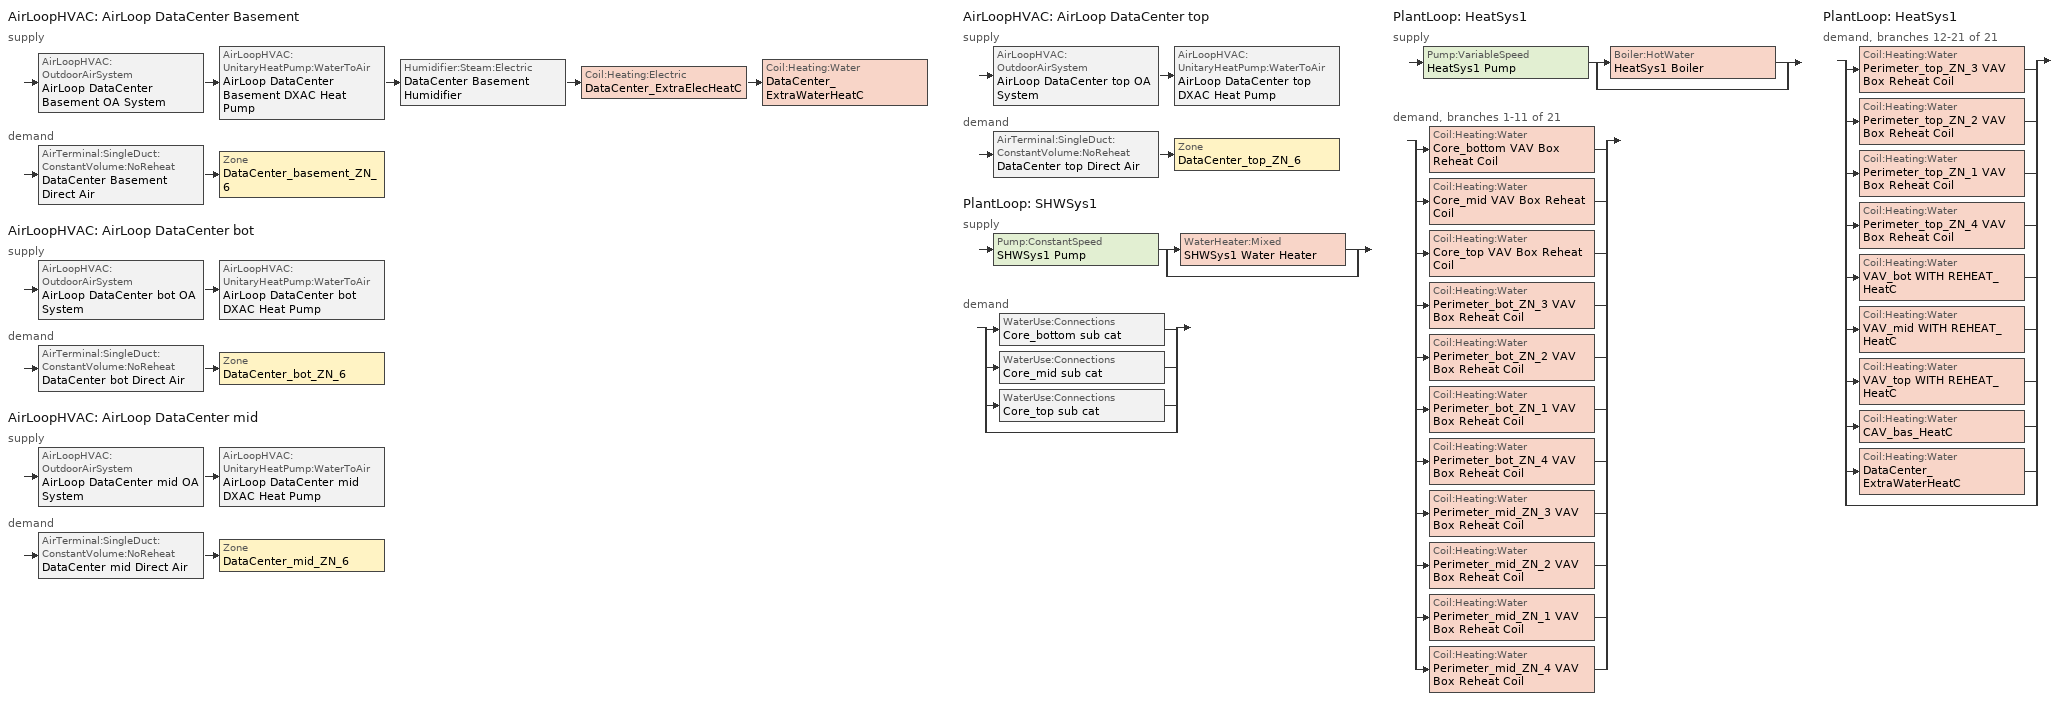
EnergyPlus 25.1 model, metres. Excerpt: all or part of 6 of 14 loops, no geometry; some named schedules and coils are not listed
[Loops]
AirLoopHVAC 'AirLoop DataCenter Basement'
 supply: AirLoopHVAC:OutdoorAirSystem 'AirLoop DataCenter Basement OA System' > AirLoopHVAC:UnitaryHeatPump:WaterToAir 'AirLoop DataCenter Basement DXAC Heat Pump' > Humidifier:Steam:Electric 'DataCenter Basement Humidifier' > Coil:Heating:Electric 'DataCenter_ExtraElecHeatC' > Coil:Heating:Water 'DataCenter_ExtraWaterHeatC'
 demand: AirTerminal:SingleDuct:ConstantVolume:NoReheat 'DataCenter Basement Direct Air' > Zone 'DataCenter_basement_ZN_6'
AirLoopHVAC 'AirLoop DataCenter bot'
 supply: AirLoopHVAC:OutdoorAirSystem 'AirLoop DataCenter bot OA System' > AirLoopHVAC:UnitaryHeatPump:WaterToAir 'AirLoop DataCenter bot DXAC Heat Pump'
 demand: AirTerminal:SingleDuct:ConstantVolume:NoReheat 'DataCenter bot Direct Air' > Zone 'DataCenter_bot_ZN_6'
AirLoopHVAC 'AirLoop DataCenter mid'
 supply: AirLoopHVAC:OutdoorAirSystem 'AirLoop DataCenter mid OA System' > AirLoopHVAC:UnitaryHeatPump:WaterToAir 'AirLoop DataCenter mid DXAC Heat Pump'
 demand: AirTerminal:SingleDuct:ConstantVolume:NoReheat 'DataCenter mid Direct Air' > Zone 'DataCenter_mid_ZN_6'
AirLoopHVAC 'AirLoop DataCenter top'
 supply: AirLoopHVAC:OutdoorAirSystem 'AirLoop DataCenter top OA System' > AirLoopHVAC:UnitaryHeatPump:WaterToAir 'AirLoop DataCenter top DXAC Heat Pump'
 demand: AirTerminal:SingleDuct:ConstantVolume:NoReheat 'DataCenter top Direct Air' > Zone 'DataCenter_top_ZN_6'
PlantLoop 'SHWSys1'
 supply: Pump:ConstantSpeed 'SHWSys1 Pump' > split
  | WaterHeater:Mixed 'SHWSys1 Water Heater'
  | bypass
 demand: split
  | WaterUse:Connections 'Core_bottom sub cat'
  | WaterUse:Connections 'Core_mid sub cat'
  | WaterUse:Connections 'Core_top sub cat'
  | bypass
PlantLoop 'HeatSys1'
 supply: Pump:VariableSpeed 'HeatSys1 Pump' > split
  | Boiler:HotWater 'HeatSys1 Boiler'
  | bypass
 demand, branches 1-11 of 21: split
  | Coil:Heating:Water 'Core_bottom VAV Box Reheat Coil'
  | Coil:Heating:Water 'Core_mid VAV Box Reheat Coil'
  | Coil:Heating:Water 'Core_top VAV Box Reheat Coil'
  | Coil:Heating:Water 'Perimeter_bot_ZN_3 VAV Box Reheat Coil'
  | Coil:Heating:Water 'Perimeter_bot_ZN_2 VAV Box Reheat Coil'
  | Coil:Heating:Water 'Perimeter_bot_ZN_1 VAV Box Reheat Coil'
  | Coil:Heating:Water 'Perimeter_bot_ZN_4 VAV Box Reheat Coil'
  | Coil:Heating:Water 'Perimeter_mid_ZN_3 VAV Box Reheat Coil'
  | Coil:Heating:Water 'Perimeter_mid_ZN_2 VAV Box Reheat Coil'
  | Coil:Heating:Water 'Perimeter_mid_ZN_1 VAV Box Reheat Coil'
  | Coil:Heating:Water 'Perimeter_mid_ZN_4 VAV Box Reheat Coil'
PlantLoop 'HeatSys1'
 demand, branches 12-21 of 21: split
  | Coil:Heating:Water 'Perimeter_top_ZN_3 VAV Box Reheat Coil'
  | Coil:Heating:Water 'Perimeter_top_ZN_2 VAV Box Reheat Coil'
  | Coil:Heating:Water 'Perimeter_top_ZN_1 VAV Box Reheat Coil'
  | Coil:Heating:Water 'Perimeter_top_ZN_4 VAV Box Reheat Coil'
  | Coil:Heating:Water 'VAV_bot WITH REHEAT_HeatC'
  | Coil:Heating:Water 'VAV_mid WITH REHEAT_HeatC'
  | Coil:Heating:Water 'VAV_top WITH REHEAT_HeatC'
  | Coil:Heating:Water 'CAV_bas_HeatC'
  | Coil:Heating:Water 'DataCenter_ExtraWaterHeatC'
  | bypass
[DesignSpecification:OutdoorAir] Outdoor Air Method=Flow/Area; Outdoor Air Flow per Zone Floor Area {m3/s-m2}=0.000431773; Outdoor Air Flow per Zone {m3/s}=0
SZ DSOA DataCenter_basement_ZN_6; SZ DSOA DataCenter_bot_ZN_6; SZ DSOA DataCenter_mid_ZN_6; SZ DSOA DataCenter_top_ZN_6
[Sizing:Zone] Zone Cooling Design Supply Air Temperature Input Method=SupplyAirTemperature; Zone Cooling Design Supply Air Temperature {C}=12.8; Zone Heating Design Supply Air Temperature Input Method=SupplyAirTemperature; Zone Heating Design Supply Air Temperature {C}=40; Zone Cooling Design Supply Air Humidity Ratio {kgWater/kgDryAir}=0.007; Zone Heating Design Supply Air Humidity Ratio {kgWater/kgDryAir}=0.008; Cooling Design Air Flow Method=DesignDay; Cooling Design Air Flow Rate {m3/s}=0; Cooling Minimum Air Flow {m3/s}=0; Cooling Minimum Air Flow Fraction=0; Heating Design Air Flow Method=DesignDay; Heating Design Air Flow Rate {m3/s}=0; Heating Maximum Air Flow Fraction=0.3; Account for Dedicated Outdoor Air System=No; Dedicated Outdoor Air System Control Strategy=NeutralSupplyAir; Dedicated Outdoor Air Low Setpoint Temperature for Design {C}=autosize; Dedicated Outdoor Air High Setpoint Temperature for Design {C}=autosize
Name | Design Specification Outdoor Air Object
DataCenter_basement_ZN_6 | SZ DSOA DataCenter_basement_ZN_6
DataCenter_bot_ZN_6 | SZ DSOA DataCenter_bot_ZN_6
DataCenter_mid_ZN_6 | SZ DSOA DataCenter_mid_ZN_6
DataCenter_top_ZN_6 | SZ DSOA DataCenter_top_ZN_6
[Sizing:System] Type of Load to Size On=Sensible; Design Outdoor Air Flow Rate {m3/s}=autosize; Central Heating Maximum System Air Flow Ratio=1; Preheat Design Temperature {C}=7; Preheat Design Humidity Ratio {kgWater/kgDryAir}=0.008; Precool Design Temperature {C}=12.8; Precool Design Humidity Ratio {kgWater/kgDryAir}=0.008; Central Cooling Design Supply Air Temperature {C}=12.8; Central Heating Design Supply Air Temperature {C}=40; Type of Zone Sum to Use=Coincident; 100% Outdoor Air in Cooling=No; 100% Outdoor Air in Heating=No; Central Cooling Design Supply Air Humidity Ratio {kgWater/kgDryAir}=0.007; Central Heating Design Supply Air Humidity Ratio {kgWater/kgDryAir}=0.008; Cooling Supply Air Flow Rate Method=DesignDay; Cooling Supply Air Flow Rate {m3/s}=0; Heating Supply Air Flow Rate Method=DesignDay; Heating Supply Air Flow Rate {m3/s}=0; System Outdoor Air Method=ZoneSum
AirLoop DataCenter Basement; AirLoop DataCenter bot; AirLoop DataCenter mid; AirLoop DataCenter top
[Sizing:Plant] Loop Type=Heating
Name | Design Loop Exit Temperature {C} | Loop Design Temperature Difference {deltaC}
SHWSys1 | 60 | 5
HeatSys1 | 82 | 11
[ZoneControl:Thermostat] Control Type Schedule=Dual Zone Control Type Sched; Control 1=DataCenter Cooling Setpoints Dual SP Control
Name | Zone or ZoneList
DataCenter Basement Thermostat | DataCenter_basement_ZN_6
DataCenter bot Thermostat | DataCenter_bot_ZN_6
DataCenter mid Thermostat | DataCenter_mid_ZN_6
DataCenter top Thermostat | DataCenter_top_ZN_6
[ThermostatSetpoint:DualSetpoint]
DataCenter Cooling Setpoints Dual SP Control: Heating Setpoint Temperature Schedule=HTGSETP_DC_SCH; Cooling Setpoint Temperature Schedule=CLGSETP_DC_SCH
[AirTerminal:SingleDuct:ConstantVolume:NoReheat] Availability Schedule=Always_On; Maximum Air Flow Rate {m3/s}=autosize
DataCenter Basement Direct Air; DataCenter bot Direct Air; DataCenter mid Direct Air; DataCenter top Direct Air
[Zone equipment]
DataCenter_basement_ZN_6: DataCenter Basement Direct Air
DataCenter_bot_ZN_6: DataCenter bot Direct Air
DataCenter_mid_ZN_6: DataCenter mid Direct Air
DataCenter_top_ZN_6: DataCenter top Direct Air
[Fan:OnOff] Availability Schedule=Always_On; Maximum Flow Rate {m3/s}=autosize; Motor In Airstream Fraction=1
Name | Fan Total Efficiency | Pressure Rise {Pa} | Motor Efficiency
DataCenter Basement Supply Fan | 0.6201 | 1018.41 | 0.954
DataCenter bot Supply Fan; DataCenter mid Supply Fan; DataCenter top Supply Fan | 0.55575 | 622.5 | 0.855
[Coil:Heating:Water] Rated Inlet Water Temperature {C}=82.2; Rated Outlet Water Temperature {C}=71.1
Name | Availability Schedule | Performance Input Method | Rated Capacity {W} | Rated Inlet Air Temperature {C} | Rated Outlet Air Temperature {C} | Rated Ratio for Air and Water Convection | U-Factor Times Area Value {W/K} | Maximum Water Flow Rate {m3/s}
DataCenter_ExtraWaterHeatC | DataCenter_ExtraWaterHeatC_Sch | NominalCapacity | 0 | 16.6 | 32.2 | 0.5
Core_bottom VAV Box Reheat Coil; Core_mid VAV Box Reheat Coil; Core_top VAV Box Reheat Coil; Perimeter_bot_ZN_3 VAV Box Reheat Coil; Perimeter_bot_ZN_2 VAV Box Reheat Coil; Perimeter_bot_ZN_1 VAV Box Reheat Coil; Perimeter_bot_ZN_4 VAV Box Reheat Coil; Perimeter_mid_ZN_3 VAV Box Reheat Coil; Perimeter_mid_ZN_2 VAV Box Reheat Coil; Perimeter_mid_ZN_1 VAV Box Reheat Coil; Perimeter_mid_ZN_4 VAV Box Reheat Coil; Perimeter_top_ZN_3 VAV Box Reheat Coil; Perimeter_top_ZN_2 VAV Box Reheat Coil; Perimeter_top_ZN_1 VAV Box Reheat Coil; Perimeter_top_ZN_4 VAV Box Reheat Coil | ALWAYS_ON | UFactorTimesAreaAndDesignWaterFlowRate | AUTOSIZE | 12.8 | 40 |  | AUTOSIZE | AUTOSIZE
[Coil:Heating:Electric] Efficiency=1
Name | Availability Schedule | Nominal Capacity {W}
DataCenter_ExtraElecHeatC | DataCenter_ExtraElecHeatC_Sch | 10000000
Heat Pump DX Supp Heating Coil AirLoop DataCenter Basement; Heat Pump DX Supp Heating Coil AirLoop DataCenter bot; Heat Pump DX Supp Heating Coil AirLoop DataCenter mid; Heat Pump DX Supp Heating Coil AirLoop DataCenter top | ALWAYS_OFF | autosize
[Humidifier:Steam:Electric]
DataCenter Basement Humidifier: Availability Schedule=ALWAYS_ON; Rated Capacity {m3/s}=3.72E-5; Rated Power {W}=100000; Rated Fan Power {W}=0; Standby Power {W}=0
[AirLoopHVAC:UnitaryHeatPump:WaterToAir] Availability Schedule=Always_On; Supply Air Flow Rate {m3/s}=autosize; Heating Convergence=0.001; Cooling Convergence=0.001; Maximum Supply Air Temperature from Supplemental Heater {C}=50; Fan Placement=BlowThrough; Supply Air Fan Operating Mode Schedule=SupplyFanSch
Name | Controlling Zone or Thermostat Location | Supply Air Fan | Heating Coil | Cooling Coil | Supplemental Heating Coil
AirLoop DataCenter Basement DXAC Heat Pump | DataCenter_basement_ZN_6 | DataCenter Basement Supply Fan | Heat Pump HEATING Mode AirLoop DataCenter Basement | Heat Pump Cooling Mode AirLoop DataCenter Basement | Heat Pump DX Supp Heating Coil AirLoop DataCenter Basement
AirLoop DataCenter bot DXAC Heat Pump | DataCenter_bot_ZN_6 | DataCenter bot Supply Fan | Heat Pump HEATING Mode AirLoop DataCenter bot | Heat Pump Cooling Mode AirLoop DataCenter bot | Heat Pump DX Supp Heating Coil AirLoop DataCenter bot
AirLoop DataCenter mid DXAC Heat Pump | DataCenter_mid_ZN_6 | DataCenter mid Supply Fan | Heat Pump HEATING Mode AirLoop DataCenter mid | Heat Pump Cooling Mode AirLoop DataCenter mid | Heat Pump DX Supp Heating Coil AirLoop DataCenter mid
AirLoop DataCenter top DXAC Heat Pump | DataCenter_top_ZN_6 | DataCenter top Supply Fan | Heat Pump HEATING Mode AirLoop DataCenter top | Heat Pump Cooling Mode AirLoop DataCenter top | Heat Pump DX Supp Heating Coil AirLoop DataCenter top
[Controller:WaterCoil]
DataCenter_bas_HeatC_Controller: Control Variable=Temperature; Action=NORMAL; Actuator Variable=FLOW; Maximum Actuated Flow {m3/s}=AUTOSIZE; Minimum Actuated Flow {m3/s}=0
[Controller:OutdoorAir] Maximum Outdoor Air Flow Rate {m3/s}=autosize; Economizer Control Action Type=ModulateFlow; Lockout Type=LockoutWithHeating; Minimum Limit Type=FixedMinimum; Minimum Outdoor Air Schedule=MinOA_MotorizedDamper_Sched
Name | Minimum Outdoor Air Flow Rate {m3/s} | Economizer Control Type
AirLoop DataCenter Basement OA Controller | autosize | DifferentialDryBulb
AirLoop DataCenter bot OA Controller; AirLoop DataCenter mid OA Controller; AirLoop DataCenter top OA Controller | 0 | NoEconomizer
[AirLoopHVAC] Design Supply Air Flow Rate {m3/s}=autosize
AirLoop DataCenter Basement; AirLoop DataCenter bot; AirLoop DataCenter mid; AirLoop DataCenter top
[Pump:VariableSpeed]
HeatSys1 Pump: Design Maximum Flow Rate {m3/s}=AUTOSIZE; Design Pump Head {Pa}=179352; Design Power Consumption {W}=AUTOSIZE; Motor Efficiency=0.909; Fraction of Motor Inefficiencies to Fluid Stream=0; Coefficient 1 of the Part Load Performance Curve=0; Coefficient 2 of the Part Load Performance Curve=0.0205; Coefficient 3 of the Part Load Performance Curve=0.4101; Coefficient 4 of the Part Load Performance Curve=0.5753; Design Minimum Flow Rate {m3/s}=0; Pump Control Type=Intermittent
[Pump:ConstantSpeed]
SHWSys1 Pump: Design Flow Rate {m3/s}=AUTOSIZE; Design Pump Head {Pa}=29891; Design Power Consumption {W}=AUTOSIZE; Motor Efficiency=0.3; Fraction of Motor Inefficiencies to Fluid Stream=0; Pump Control Type=Intermittent
[Boiler:HotWater]
HeatSys1 Boiler: Fuel Type=NATURALGAS; Nominal Capacity {W}=1.61462e+06; Nominal Thermal Efficiency=0.8125; Efficiency Curve Temperature Evaluation Variable=LeavingBoiler; Normalized Boiler Efficiency Curve=HeatSys1 Boiler Efficiency Curve; Design Water Flow Rate {m3/s}=AUTOSIZE; Minimum Part Load Ratio=0; Maximum Part Load Ratio=1.2; Optimum Part Load Ratio=1; Water Outlet Upper Temperature Limit {C}=95; Boiler Flow Mode=LeavingSetpointModulated
[WaterHeater:Mixed]
SHWSys1 Water Heater: Tank Volume {m3}=1.135624; Setpoint Temperature Schedule=SHWSys1 Water Heater Setpoint Temperature Schedule; Deadband Temperature Difference {deltaC}=2; Maximum Temperature Limit {C}=82.2222; Heater Control Type=Cycle; Heater Maximum Capacity {W}=87921.32; Heater Fuel Type=NATURALGAS; Heater Thermal Efficiency=0.803989; Off Cycle Parasitic Fuel Consumption Rate {W}=7280.88; Off Cycle Parasitic Fuel Type=NATURALGAS; Off Cycle Parasitic Heat Fraction to Tank=0.8; On Cycle Parasitic Fuel Consumption Rate {W}=7280.88; On Cycle Parasitic Fuel Type=NATURALGAS; Ambient Temperature Indicator=zone; Ambient Temperature Zone=BASEMENT; Off Cycle Loss Coefficient to Ambient Temperature {W/K}=11.2541; On Cycle Loss Coefficient to Ambient Temperature {W/K}=11.2541; Use Side Effectiveness=1; Source Side Effectiveness=1; Use Side Design Flow Rate {m3/s}=AUTOSIZE; Source Side Design Flow Rate {m3/s}=AUTOSIZE; Indirect Water Heating Recovery Time {hr}=1.5
[PlantLoop] Fluid Type=WATER; Minimum Loop Temperature {C}=10; Maximum Loop Flow Rate {m3/s}=AUTOSIZE; Minimum Loop Flow Rate {m3/s}=0; Plant Loop Volume {m3}=AUTOSIZE; Load Distribution Scheme=Optimal
Name | Plant Equipment Operation Scheme | Maximum Loop Temperature {C}
SHWSys1 | SHWSys1 Loop Operation Scheme List | 60
HeatSys1 | HeatSys1 Loop Operation Scheme List | 100
[PlantEquipmentList]
SHWSys1 Equipment List: SHWSys1 Water Heater
HeatSys1 Equipment List: HeatSys1 Boiler
[PlantEquipmentOperation:HeatingLoad] Load Range 1 Lower Limit {W}=0; Load Range 1 Upper Limit {W}=1000000000000000
Name | Range 1 Equipment List
SHWSys1 Operation Scheme | SHWSys1 Equipment List
HeatSys1 Operation Scheme | HeatSys1 Equipment List
[PlantEquipmentOperationSchemes] Control Scheme 1 Schedule=PlantOnSched
Name | Control Scheme 1
SHWSys1 Loop Operation Scheme List | SHWSys1 Operation Scheme
HeatSys1 Loop Operation Scheme List | HeatSys1 Operation Scheme
[EnergyManagementSystem:Sensor]
Name | Output:Variable or Output:Meter Index Key | Output:Variable or Output:Meter
DataCenter_Humidifier_Status | DataCenter Basement Humidifier | Humidifier Water Volume Flow Rate
DataCenter_HeatC_Status | HEAT PUMP HEATING MODE AIRLOOP DATACENTER BASEMENT | Heating Coil Electricity Rate
DataCenter_AfterHumidifier_Temp | DataCenter_Humidifier-DataCenter_ExtraElecHeatCNode | System Node Temperature
DataCenter_AfterElecHeatC_Temp | DataCenter_EXTRAELECHEATC-DataCenter_EXTRAWATERHEATCNODE | System Node Temperature
BoilerPLR | HeatSys1 Boiler | Boiler Part Load Ratio
[EnergyManagementSystem:Actuator] Actuated Component Type=System Node Setpoint; Actuated Component Control Type=Temperature Setpoint
Name | Actuated Component Unique
DataCenter_ExtraElecHeatC_SP | DataCenter_EXTRAELECHEATC-DataCenter_EXTRAWATERHEATCNODE
DataCenter_ExtraWaterHeatC_SP | AirLoop DataCenter Basement Supply Air Outlet
[EnergyManagementSystem:OutputVariable] Type of Data in Variable=Averaged; Update Frequency=SystemTimeStep
Name | EMS Variable
DataCenter_ExtraElecHeatC_SP | DataCenter_ExtraElecHeatC_SP
DataCenter_ExtraWaterHeatC_SP | DataCenter_ExtraWaterHeatC_SP
[EnergyManagementSystem:InternalVariable]
DataCenter_FanDesignMass: Internal Data Index Key=DataCenter Basement Supply Fan; Internal Data Type=Fan Maximum Mass Flow Rate
[AvailabilityManager:NightCycle] Applicability Schedule=Always_On; Fan Schedule=HVACOperationSchd; Control Type=CycleOnAny; Thermostat Tolerance {deltaC}=1; Cycling Run Time Control Type=FixedRunTime; Cycling Run Time {s}=1800
CAV_bas Availability Manager; VAV_bot WITH REHEAT Availability Manager; VAV_mid WITH REHEAT Availability Manager; VAV_top WITH REHEAT Availability Manager
[SetpointManager:Scheduled] Control Variable=Temperature
Name | Schedule | Setpoint Node or NodeList
SHWSys1 Loop Setpoint Manager | SHWSys1-Loop-Temp-Schedule | SHWSys1 Supply Outlet Node
HeatSys1 Loop Setpoint Manager | HW-Loop-Temp-Schedule | HeatSys1 Supply Outlet Node
HeatSys1 Boiler Setpoint Manager | HW-Loop-Temp-Schedule | HeatSys1 Supply Equipment Outlet Node
[SetpointManager:SingleZone:Heating] Control Variable=Temperature; Minimum Supply Air Temperature {C}=10; Maximum Supply Air Temperature {C}=50
Name | Control Zone | Setpoint Node or NodeList
DataCenter Basement SupAirTemp Manager - Htg | DataCenter_basement_ZN_6 | AirLoop DataCenter Basement Supply Air Outlet
DataCenter_bot_ZN_6 SupAirTemp Manager - Htg | DataCenter_bot_ZN_6 | AirLoop DataCenter bot Supply Air Outlet
DataCenter_mid_ZN_6 SupAirTemp Manager - Htg | DataCenter_mid_ZN_6 | AirLoop DataCenter mid Supply Air Outlet
DataCenter_top_ZN_6 SupAirTemp Manager - Htg | DataCenter_top_ZN_6 | AirLoop DataCenter top Supply Air Outlet
[SetpointManager:SingleZone:Cooling] Control Variable=Temperature; Minimum Supply Air Temperature {C}=10; Maximum Supply Air Temperature {C}=50
Name | Control Zone | Setpoint Node or NodeList
DataCenter Basement SupAirTemp Manager - Clg | DataCenter_basement_ZN_6 | Cooling Coil Air Outlet Node AirLoop DataCenter Basement
DataCenter_bot_ZN_6 SupAirTemp Manager - Clg | DataCenter_bot_ZN_6 | Cooling Coil Air Outlet Node AirLoop DataCenter bot
DataCenter_mid_ZN_6 SupAirTemp Manager - Clg | DataCenter_mid_ZN_6 | Cooling Coil Air Outlet Node AirLoop DataCenter mid
DataCenter_top_ZN_6 SupAirTemp Manager - Clg | DataCenter_top_ZN_6 | Cooling Coil Air Outlet Node AirLoop DataCenter top
[SetpointManager:SingleZone:Humidity:Minimum]
DataCenter_Basement Humidifier HUMRAT setpoint: Setpoint Node or NodeList=DataCenter_Humidifier-DataCenter_ExtraElecHeatCNode
[SetpointManager:MixedAir] Control Variable=Temperature
Name | Setpoint Node or NodeList
DataCenter_ExtraElecHeatC Air Temp Manager | DataCenter_ExtraElecHeatC-DataCenter_ExtraWaterHeatCNode
DataCenter Basement OAMixed Air Temp Manager | DataCenter Basement Mixed Air Outlet
DataCenter bot OAMixed Air Temp Manager | DataCenter bot Mixed Air Outlet
DataCenter mid OAMixed Air Temp Manager | DataCenter mid Mixed Air Outlet
DataCenter top OAMixed Air Temp Manager | DataCenter top Mixed Air Outlet
[WaterUse:Equipment] Peak Flow Rate {m3/s}=3.66667e-05; Flow Rate Fraction Schedule=BLDG_SWH_SCH
Name | Hot Water Supply Temperature Schedule | Zone | Sensible Fraction Schedule | Latent Fraction Schedule
Core_bottom sub cat | Core_bottom sub catHot Supply Temp Sched | Core_bottom | Core_bottom sub cat Sensible fract sched | Core_bottom sub cat Latent fract sched
Core_mid sub cat | Core_mid sub catHot Supply Temp Sched | Core_mid | Core_mid sub cat Sensible fract sched | Core_mid sub cat Latent fract sched
Core_top sub cat | Core_top sub catHot Supply Temp Sched | Core_top | Core_top sub cat Sensible fract sched | Core_top sub cat Latent fract sched
[WaterUse:Connections]
Name | Water Use Equipment 1
Core_bottom sub cat | Core_bottom sub cat
Core_mid sub cat | Core_mid sub cat
Core_top sub cat | Core_top sub cat
[Schedule:Compact]
DataCenter_ExtraElecHeatC_Sch; ALWAYS_OFF: Through: 12/31, For: AllDays, Until: 24:00, 0
DataCenter_ExtraWaterHeatC_Sch; ALWAYS_ON; PlantOnSched; SupplyFanSch: Through: 12/31, For: AllDays, Until: 24:00, 1
BLDG_SWH_SCH: Through: 12/31, For: Weekdays SummerDesignDay, Until: 05:00, 0, Until: 06:00, 0, Until: 07:00, 0.07, Until: 08:00, 0.19, Until: 09:00, 0.35, Until: 10:00, 0.38, Until: 11:00, 0.39, Until: 12:00, 0.47, Until: 13:00, 0.57, Until: 14:00, 0.54, Until: 15:00, 0.34, Until: 16:00, 0.33, Until: 17:00, 0.44, Until: 18:00, 0.26, Until: 19:00, 0.21, Until: 20:00, 0.15, Until: 21:00, 0.17, Until: 22:00, 0.08, Until: 24:00, 0.05, For: Saturday WinterDesignDay, Until: 05:00, 0, Until: 06:00, 0, Until: 07:00, 0.07, Until: 08:00, 0.11, Until: 09:00, 0.15, Until: 10:00, 0.21, Until: 11:00, 0.19, Until: 12:00, 0.23, Until: 13:00, 0.2, Until: 14:00, 0.19, Until: 15:00, 0.15, Until: 16:00, 0.13, Until: 17:00, 0.14, Until: 21:00, 0.07, Until: 22:00, 0.09, Until: 24:00, 0.05, For: Sunday Holidays AllOtherDays, Until: 06:00, 0, Until: 07:00, 0.07, Until: 11:00, 0.04, Until: 13:00, 0.06, Until: 14:00, 0.09, Until: 15:00, 0.06, Until: 21:00, 0.04, Until: 22:00, 0.07, Until: 24:00, 0.04
MinOA_MotorizedDamper_Sched: Through: 12/31, For: Weekdays SummerDesignDay, Until: 07:00, 0, Until: 22:00, 1, Until: 24:00, 0, For: Saturday WinterDesignDay, Until: 07:00, 0, Until: 18:00, 1, Until: 24:00, 0, For: Sunday Holidays AllOtherDays, Until: 24:00, 0
Dual Zone Control Type Sched: Through: 12/31, For: AllDays, Until: 24:00, 4
HW-Loop-Temp-Schedule: Through: 12/31, For: AllDays, Until: 24:00, 82
Core_bottom sub cat Latent fract sched; Core_mid sub cat Latent fract sched; Core_top sub cat Latent fract sched: Through: 12/31, For: AllDays, Until: 24:00, 0.05
Core_bottom sub cat Sensible fract sched; Core_mid sub cat Sensible fract sched; Core_top sub cat Sensible fract sched: Through: 12/31, For: AllDays, Until: 24:00, 0.2
Core_bottom sub catHot Supply Temp Sched; Core_mid sub catHot Supply Temp Sched; Core_top sub catHot Supply Temp Sched: Through: 12/31, For: AllDays, Until: 24:00, 55
SHWSys1-Loop-Temp-Schedule; SHWSys1 Water Heater Setpoint Temperature Schedule: Through: 12/31, For: AllDays, Until: 24:00, 60
CLGSETP_DC_SCH: THROUGH: 12/31, FOR SummerDesignDay, UNTIL: 24:00, 27, FOR WinterDesignDay, UNTIL: 24:00, 27, FOR:AllOtherDays, UNTIL: 24:00, 27
HTGSETP_DC_SCH: THROUGH: 12/31, FOR:AllDays, UNTIL: 24:00, 18
[Curve:Quadratic]
HeatSys1 Boiler Efficiency Curve: Coefficient1 Constant=1; Coefficient2 x=0; Coefficient3 x**2=0; Minimum Value of x=0; Maximum Value of x=1
